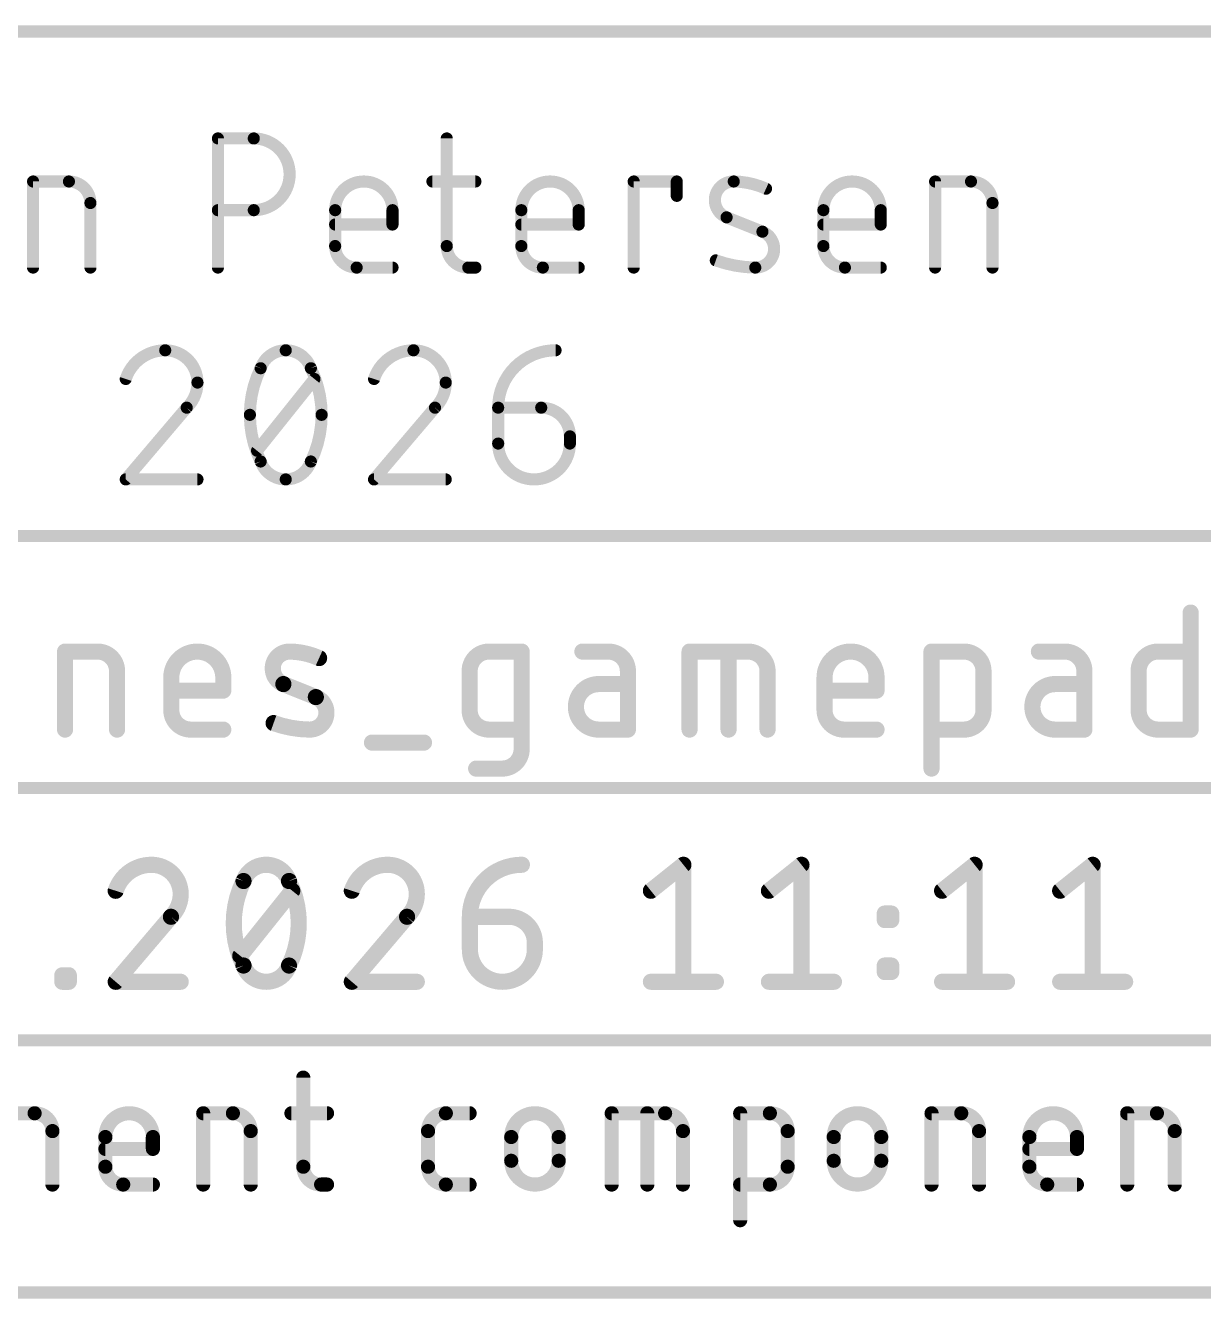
# Model space of a CAD drawing. Extents: x -12 to 55, y -5 to 108.
# Drawn here: x 7.29 to 22.13, y 92.36 to 108.39 of the extents above; entities that cross this region are included whole.
import ezdxf

# ---------------------------------------------------------------- set-up
doc = ezdxf.new("R2010")
doc.units = 0
doc.layers.add('21', color=253, linetype='CONTINUOUS')
doc.layers.add('48', color=213, linetype='CONTINUOUS')

msp = doc.modelspace()

# ---------------------------------------------------------------- linework, layer by layer
at = {"layer": '21', "const_width": 0.1778}
for points in [[(10.79, 95.1445), (10.79, 94.0226)], [(6.7336, 94.6957), (7.4067, 94.6957)], [(9.5297, 93.7983), (9.5297, 94.6957)], [(9.5297, 94.6957), (9.9036, 94.6957)], [(10.6404, 94.6957), (11.0891, 94.6957)], [(12.5849, 94.6957), (12.8841, 94.6957)], [(14.673, 93.7983), (14.673, 94.6957)], [(14.673, 94.6957), (15.3461, 94.6957)], [(15.1217, 93.7983), (15.1217, 94.6957)], [(16.2913, 93.3495), (16.2913, 94.6957)], [(16.2913, 94.6957), (16.6652, 94.6957)], [(18.701, 93.7983), (18.701, 94.6957)], [(18.701, 94.6957), (19.0749, 94.6957)], [(21.1649, 93.7983), (21.1649, 94.6957)], [(21.1649, 94.6957), (21.5389, 94.6957)], [(7.6311, 94.4714), (7.6311, 93.7983)], [(8.2977, 94.0226), (8.2977, 94.3966)], [(8.896, 94.3966), (8.896, 94.247)], [(10.128, 94.4714), (10.128, 93.7983)], [(12.3606, 94.0226), (12.3606, 94.4714)], [(13.4081, 94.0974), (13.4081, 94.3966)], [(14.0064, 94.3966), (14.0064, 94.0974)], [(15.5704, 94.4714), (15.5704, 93.7983)], [(16.8896, 94.4714), (16.8896, 94.0226)], [(17.469, 94.0974), (17.469, 94.3966)], [(18.0673, 94.3966), (18.0673, 94.0974)], [(19.2993, 94.4714), (19.2993, 93.7983)], [(19.9329, 94.0226), (19.9329, 94.3966)], [(20.5313, 94.3966), (20.5313, 94.247)], [(21.7632, 94.4714), (21.7632, 93.7983)], [(8.896, 94.247), (8.2977, 94.247)], [(20.5313, 94.247), (19.9329, 94.247)], [(8.896, 93.7983), (8.5221, 93.7983)], [(11.0144, 93.7983), (11.0891, 93.7983)], [(12.8841, 93.7983), (12.5849, 93.7983)], [(16.6652, 93.7983), (16.2913, 93.7983)], [(20.5313, 93.7983), (20.1573, 93.7983)]]:
    msp.add_lwpolyline(points, dxfattribs=at)
at = {"layer": '21'}
for points, const_width in [([(10.8344, 95.1445, 1), (10.7455, 95.1445)], 0.0889), ([(7.6311, 94.4714, 0.4142), (7.4067, 94.6957)], 0.1778), ([(7.4067, 94.7402, 1), (7.4067, 94.6513)], 0.0889), ([(7.4067, 94.6513, 1), (7.4067, 94.7402)], 0.0889), ([(8.896, 94.3966, 1), (8.2977, 94.3966)], 0.1778), ([(9.5741, 94.6957, 1), (9.4852, 94.6957)], 0.0889), ([(9.5297, 94.7402, 1), (9.5297, 94.6513)], 0.0889), ([(10.128, 94.4714, 0.4142), (9.9036, 94.6957)], 0.1778), ([(9.9036, 94.7402, 1), (9.9036, 94.6513)], 0.0889), ([(9.9036, 94.6513, 1), (9.9036, 94.7402)], 0.0889), ([(10.6404, 94.7402, 1), (10.6404, 94.6513)], 0.0889), ([(11.0891, 94.6513, 1), (11.0891, 94.7402)], 0.0889), ([(12.5849, 94.6957, 0.4142), (12.3606, 94.4714)], 0.1778), ([(12.5849, 94.7402, 1), (12.5849, 94.6513)], 0.0889), ([(12.5849, 94.6513, 1), (12.5849, 94.7402)], 0.0889), ([(12.8841, 94.6513, 1), (12.8841, 94.7402)], 0.0889), ([(14.0064, 94.3966, 1), (13.4081, 94.3966)], 0.1778), ([(14.7174, 94.6957, 1), (14.6285, 94.6957)], 0.0889), ([(14.673, 94.7402, 1), (14.673, 94.6513)], 0.0889), ([(15.1662, 94.6957, 1), (15.0773, 94.6957)], 0.0889), ([(15.5704, 94.4714, 0.4142), (15.3461, 94.6957)], 0.1778), ([(15.3461, 94.7402, 1), (15.3461, 94.6513)], 0.0889), ([(15.3461, 94.6513, 1), (15.3461, 94.7402)], 0.0889), ([(16.3357, 94.6957, 1), (16.2468, 94.6957)], 0.0889), ([(16.2913, 94.7402, 1), (16.2913, 94.6513)], 0.0889), ([(16.8896, 94.4714, 0.4142), (16.6652, 94.6957)], 0.1778), ([(16.6652, 94.7402, 1), (16.6652, 94.6513)], 0.0889), ([(16.6652, 94.6513, 1), (16.6652, 94.7402)], 0.0889), ([(18.0673, 94.3966, 1), (17.469, 94.3966)], 0.1778), ([(18.7454, 94.6957, 1), (18.6565, 94.6957)], 0.0889), ([(18.701, 94.7402, 1), (18.701, 94.6513)], 0.0889), ([(19.2993, 94.4714, 0.4142), (19.0749, 94.6957)], 0.1778), ([(19.0749, 94.7402, 1), (19.0749, 94.6513)], 0.0889), ([(19.0749, 94.6513, 1), (19.0749, 94.7402)], 0.0889), ([(20.5313, 94.3966, 1), (19.9329, 94.3966)], 0.1778), ([(21.2094, 94.6957, 1), (21.1205, 94.6957)], 0.0889), ([(21.1649, 94.7402, 1), (21.1649, 94.6513)], 0.0889), ([(21.7632, 94.4714, 0.4142), (21.5389, 94.6957)], 0.1778), ([(21.5389, 94.7402, 1), (21.5389, 94.6513)], 0.0889), ([(21.5389, 94.6513, 1), (21.5389, 94.7402)], 0.0889), ([(7.6756, 94.4714, 1), (7.5867, 94.4714)], 0.0889), ([(7.5867, 94.4714, 1), (7.6756, 94.4714)], 0.0889), ([(8.3422, 94.3966, 1), (8.2533, 94.3966)], 0.0889), ([(8.2533, 94.3966, 1), (8.3422, 94.3966)], 0.0889), ([(8.9405, 94.3966, 1), (8.8516, 94.3966)], 0.0889), ([(8.8516, 94.3966, 1), (8.9405, 94.3966)], 0.0889), ([(10.1724, 94.4714, 1), (10.0835, 94.4714)], 0.0889), ([(10.0835, 94.4714, 1), (10.1724, 94.4714)], 0.0889), ([(12.405, 94.4714, 1), (12.3161, 94.4714)], 0.0889), ([(12.3161, 94.4714, 1), (12.405, 94.4714)], 0.0889), ([(13.4525, 94.3966, 1), (13.3636, 94.3966)], 0.0889), ([(13.3636, 94.3966, 1), (13.4525, 94.3966)], 0.0889), ([(14.0508, 94.3966, 1), (13.9619, 94.3966)], 0.0889), ([(13.9619, 94.3966, 1), (14.0508, 94.3966)], 0.0889), ([(15.6149, 94.4714, 1), (15.526, 94.4714)], 0.0889), ([(15.526, 94.4714, 1), (15.6149, 94.4714)], 0.0889), ([(16.934, 94.4714, 1), (16.8451, 94.4714)], 0.0889), ([(16.8451, 94.4714, 1), (16.934, 94.4714)], 0.0889), ([(17.5135, 94.3966, 1), (17.4246, 94.3966)], 0.0889), ([(17.4246, 94.3966, 1), (17.5135, 94.3966)], 0.0889), ([(18.1118, 94.3966, 1), (18.0229, 94.3966)], 0.0889), ([(18.0229, 94.3966, 1), (18.1118, 94.3966)], 0.0889), ([(19.3437, 94.4714, 1), (19.2548, 94.4714)], 0.0889), ([(19.2548, 94.4714, 1), (19.3437, 94.4714)], 0.0889), ([(19.9774, 94.3966, 1), (19.8885, 94.3966)], 0.0889), ([(19.8885, 94.3966, 1), (19.9774, 94.3966)], 0.0889), ([(20.5757, 94.3966, 1), (20.4868, 94.3966)], 0.0889), ([(20.4868, 94.3966, 1), (20.5757, 94.3966)], 0.0889), ([(21.8077, 94.4714, 1), (21.7188, 94.4714)], 0.0889), ([(21.7188, 94.4714, 1), (21.8077, 94.4714)], 0.0889), ([(8.2977, 94.2915, 1), (8.2977, 94.2026)], 0.0889), ([(8.8516, 94.247, 1), (8.9405, 94.247)], 0.0889), ([(8.896, 94.2026, 1), (8.896, 94.2915)], 0.0889), ([(19.9329, 94.2915, 1), (19.9329, 94.2026)], 0.0889), ([(20.4868, 94.247, 1), (20.5757, 94.247)], 0.0889), ([(20.5313, 94.2026, 1), (20.5313, 94.2915)], 0.0889), ([(8.2977, 94.0226, 0.4142), (8.5221, 93.7983)], 0.1778), ([(8.3422, 94.0226, 1), (8.2533, 94.0226)], 0.0889), ([(10.79, 94.0226, 0.4142), (11.0144, 93.7983)], 0.1778), ([(10.8344, 94.0226, 1), (10.7455, 94.0226)], 0.0889), ([(12.3606, 94.0226, 0.4142), (12.5849, 93.7983)], 0.1778), ([(12.405, 94.0226, 1), (12.3161, 94.0226)], 0.0889), ([(13.4525, 94.0974, 1), (13.3636, 94.0974)], 0.0889), ([(13.3636, 94.0974, 1), (13.4525, 94.0974)], 0.0889), ([(13.4081, 94.0974, 1), (14.0064, 94.0974)], 0.1778), ([(14.0508, 94.0974, 1), (13.9619, 94.0974)], 0.0889), ([(13.9619, 94.0974, 1), (14.0508, 94.0974)], 0.0889), ([(16.6652, 93.7983, 0.4142), (16.8896, 94.0226)], 0.1778), ([(16.934, 94.0226, 1), (16.8451, 94.0226)], 0.0889), ([(17.469, 94.0974, 1), (18.0673, 94.0974)], 0.1778), ([(17.5135, 94.0974, 1), (17.4246, 94.0974)], 0.0889), ([(17.4246, 94.0974, 1), (17.5135, 94.0974)], 0.0889), ([(18.1118, 94.0974, 1), (18.0229, 94.0974)], 0.0889), ([(18.0229, 94.0974, 1), (18.1118, 94.0974)], 0.0889), ([(19.9329, 94.0226, 0.4142), (20.1573, 93.7983)], 0.1778), ([(19.9774, 94.0226, 1), (19.8885, 94.0226)], 0.0889), ([(8.2533, 94.0226, 1), (8.3422, 94.0226)], 0.0889), ([(10.7455, 94.0226, 1), (10.8344, 94.0226)], 0.0889), ([(12.3161, 94.0226, 1), (12.405, 94.0226)], 0.0889), ([(16.8451, 94.0226, 1), (16.934, 94.0226)], 0.0889), ([(19.8885, 94.0226, 1), (19.9774, 94.0226)], 0.0889), ([(7.5867, 93.7983, 1), (7.6756, 93.7983)], 0.0889), ([(8.5221, 93.8427, 1), (8.5221, 93.7538)], 0.0889), ([(8.5221, 93.7538, 1), (8.5221, 93.8427)], 0.0889), ([(8.896, 93.7538, 1), (8.896, 93.8427)], 0.0889), ([(9.4852, 93.7983, 1), (9.5741, 93.7983)], 0.0889), ([(10.0835, 93.7983, 1), (10.1724, 93.7983)], 0.0889), ([(11.0144, 93.8427, 1), (11.0144, 93.7538)], 0.0889), ([(11.0144, 93.7538, 1), (11.0144, 93.8427)], 0.0889), ([(11.0891, 93.7538, 1), (11.0891, 93.8427)], 0.0889), ([(12.5849, 93.8427, 1), (12.5849, 93.7538)], 0.0889), ([(12.5849, 93.7538, 1), (12.5849, 93.8427)], 0.0889), ([(12.8841, 93.7538, 1), (12.8841, 93.8427)], 0.0889), ([(14.6285, 93.7983, 1), (14.7174, 93.7983)], 0.0889), ([(15.0773, 93.7983, 1), (15.1662, 93.7983)], 0.0889), ([(15.526, 93.7983, 1), (15.6149, 93.7983)], 0.0889), ([(16.2913, 93.8427, 1), (16.2913, 93.7538)], 0.0889), ([(16.6652, 93.8427, 1), (16.6652, 93.7538)], 0.0889), ([(16.6652, 93.7538, 1), (16.6652, 93.8427)], 0.0889), ([(18.6565, 93.7983, 1), (18.7454, 93.7983)], 0.0889), ([(19.2548, 93.7983, 1), (19.3437, 93.7983)], 0.0889), ([(20.1573, 93.8427, 1), (20.1573, 93.7538)], 0.0889), ([(20.1573, 93.7538, 1), (20.1573, 93.8427)], 0.0889), ([(20.5313, 93.7538, 1), (20.5313, 93.8427)], 0.0889), ([(21.1205, 93.7983, 1), (21.2094, 93.7983)], 0.0889), ([(21.7188, 93.7983, 1), (21.8077, 93.7983)], 0.0889), ([(16.2468, 93.3495, 1), (16.3357, 93.3495)], 0.0889)]:
    msp.add_lwpolyline(points, format="xyb", dxfattribs=dict(at, const_width=const_width))
at = {"layer": '48'}
for points, const_width in [([(22.7806, 108.3144), (-0.0794, 108.3144)], 0.1524), ([(9.7148, 105.3426), (9.7148, 106.9682)], 0.1524), ([(9.7148, 106.9682), (10.1664, 106.9682)], 0.1524), ([(12.5965, 106.9682), (12.5965, 105.6135)], 0.1524), ([(7.3873, 105.3426), (7.3873, 106.4263)], 0.1524), ([(7.3873, 106.4263), (7.8388, 106.4263)], 0.1524), ([(12.4158, 106.4263), (12.9577, 106.4263)], 0.1524), ([(14.9508, 105.3426), (14.9508, 106.4263)], 0.1524), ([(14.9508, 106.4263), (15.4927, 106.4263)], 0.1524), ([(15.4927, 106.4263), (15.4927, 106.2457)], 0.1524), ([(18.7459, 105.3426), (18.7459, 106.4263)], 0.1524), ([(18.7459, 106.4263), (19.1975, 106.4263)], 0.1524), ([(8.1097, 106.1554), (8.1097, 105.3426)], 0.1524), ([(10.1664, 106.0651), (9.7148, 106.0651)], 0.1524), ([(11.1909, 105.6135), (11.1909, 106.0651)], 0.1524), ([(11.9133, 106.0651), (11.9133, 105.8844)], 0.1524), ([(13.5355, 105.6135), (13.5355, 106.0651)], 0.1524), ([(14.258, 106.0651), (14.258, 105.8844)], 0.1524), ([(17.3391, 105.6135), (17.3391, 106.0651)], 0.1524), ([(18.0616, 106.0651), (18.0616, 105.8844)], 0.1524), ([(19.4684, 106.1554), (19.4684, 105.3426)], 0.1524), ([(11.9133, 105.8844), (11.1909, 105.8844)], 0.1524), ([(14.258, 105.8844), (13.5355, 105.8844)], 0.1524), ([(16.5714, 105.7941), (16.1199, 105.9748)], 0.1524), ([(18.0616, 105.8844), (17.3391, 105.8844)], 0.1524), ([(11.9133, 105.3426), (11.4618, 105.3426)], 0.1524), ([(12.8674, 105.3426), (12.9577, 105.3426)], 0.1524), ([(14.258, 105.3426), (13.8065, 105.3426)], 0.1524), ([(18.0616, 105.3426), (17.6101, 105.3426)], 0.1524), ([(10.2078, 103.0368), (10.9303, 103.9399)], 0.1524), ([(9.322, 103.5787), (8.5544, 102.6756)], 0.1524), ([(12.4483, 103.5787), (11.6806, 102.6756)], 0.1524), ([(13.2438, 103.5787), (13.7856, 103.5787)], 0.1524), ([(13.2438, 103.1271), (13.2438, 103.5787)], 0.1524), ([(14.1469, 103.2174), (14.1469, 103.1271)], 0.1524), ([(8.5544, 102.6756), (9.4575, 102.6756)], 0.1524), ([(11.6806, 102.6756), (12.5837, 102.6756)], 0.1524), ([(-0.0794, 101.9644), (22.7806, 101.9644)], 0.1524), ([(21.9634, 100.9992), (21.9634, 99.526)], 0.2032), ([(7.7898, 99.526), (7.7898, 100.5081)], 0.2032), ([(7.7898, 100.5081), (8.199, 100.5081)], 0.2032), ([(13.1302, 100.5081), (13.5394, 100.5081)], 0.2032), ([(13.5394, 100.5081), (13.5394, 99.2804)], 0.2032), ([(14.6318, 100.5081), (14.3045, 100.5081)], 0.2032), ([(15.6537, 99.526), (15.6537, 100.5081)], 0.2032), ([(15.6537, 100.5081), (16.3903, 100.5081)], 0.2032), ([(16.1447, 99.526), (16.1447, 100.5081)], 0.2032), ([(18.7005, 99.0349), (18.7005, 100.5081)], 0.2032), ([(18.7005, 100.5081), (19.1097, 100.5081)], 0.2032), ([(20.3799, 100.5081), (20.0526, 100.5081)], 0.2032), ([(21.5542, 100.5081), (21.9634, 100.5081)], 0.2032), ([(8.4446, 100.2626), (8.4446, 99.526)], 0.2032), ([(12.8847, 99.7715), (12.8847, 100.2626)], 0.2032), ([(14.8774, 99.526), (14.8774, 100.2626)], 0.2032), ([(16.6358, 100.2626), (16.6358, 99.526)], 0.2032), ([(19.3552, 100.2626), (19.3552, 99.7715)], 0.2032), ([(20.6255, 99.526), (20.6255, 100.2626)], 0.2032), ([(21.3086, 99.7715), (21.3086, 100.2626)], 0.2032), ([(9.1277, 99.7715), (9.1277, 100.1807)], 0.2032), ([(9.7825, 100.1807), (9.7825, 100.017)], 0.2032), ([(10.9481, 99.9352), (10.5389, 100.0989)], 0.2032), ([(14.8774, 100.0989), (14.5091, 100.0989)], 0.2032), ([(17.3535, 99.7715), (17.3535, 100.1807)], 0.2032), ([(18.0082, 100.1807), (18.0082, 100.017)], 0.2032), ([(20.6255, 100.0989), (20.2572, 100.0989)], 0.2032), ([(9.7825, 100.017), (9.1277, 100.017)], 0.2032), ([(18.0082, 100.017), (17.3535, 100.017)], 0.2032), ([(9.7825, 99.526), (9.3733, 99.526)], 0.2032), ([(13.5394, 99.526), (13.1302, 99.526)], 0.2032), ([(14.5091, 99.526), (14.8774, 99.526)], 0.2032), ([(18.0082, 99.526), (17.599, 99.526)], 0.2032), ([(19.1097, 99.526), (18.7005, 99.526)], 0.2032), ([(20.2572, 99.526), (20.6255, 99.526)], 0.2032), ([(21.9634, 99.526), (21.5542, 99.526)], 0.2032), ([(11.6549, 99.3623), (12.3097, 99.3623)], 0.2032), ([(13.2939, 99.0349), (12.9665, 99.0349)], 0.2032), ([(-0.0794, 98.7894), (36.7506, 98.7894)], 0.1524), ([(15.1669, 97.4968), (15.5761, 97.8242)], 0.2032), ([(15.5761, 97.8242), (15.5761, 96.351)], 0.2032), ([(16.6535, 97.4968), (17.0627, 97.8242)], 0.2032), ([(17.0627, 97.8242), (17.0627, 96.351)], 0.2032), ([(18.8338, 97.4968), (19.243, 97.8242)], 0.2032), ([(19.243, 97.8242), (19.243, 96.351)], 0.2032), ([(20.3204, 97.4968), (20.7296, 97.8242)], 0.2032), ([(20.7296, 97.8242), (20.7296, 96.351)], 0.2032), ([(9.9962, 96.6784), (10.6509, 97.4968)], 0.2032), ([(18.1119, 97.1285), (18.1119, 97.2103)], 0.2032), ([(18.1119, 97.2103), (18.1938, 97.2103)], 0.2032), ([(18.1938, 97.2103), (18.1938, 97.1285)], 0.2032), ([(9.1235, 97.1694), (8.4278, 96.351)], 0.2032), ([(12.0966, 97.1694), (11.4009, 96.351)], 0.2032), ([(12.8875, 97.1694), (13.3786, 97.1694)], 0.2032), ([(12.8875, 96.7602), (12.8875, 97.1694)], 0.2032), ([(18.1938, 97.1285), (18.1119, 97.1285)], 0.2032), ([(13.7059, 96.842), (13.7059, 96.7602)], 0.2032), ([(18.1119, 96.4737), (18.1119, 96.5556)], 0.2032), ([(18.1119, 96.5556), (18.1938, 96.5556)], 0.2032), ([(18.1938, 96.5556), (18.1938, 96.4737)], 0.2032), ([(7.7555, 96.351), (7.7555, 96.4328)], 0.2032), ([(7.7555, 96.4328), (7.8373, 96.4328)], 0.2032), ([(7.8373, 96.4328), (7.8373, 96.351)], 0.2032), ([(18.1938, 96.4737), (18.1119, 96.4737)], 0.2032), ([(7.8373, 96.351), (7.7555, 96.351)], 0.2032), ([(8.4278, 96.351), (9.2462, 96.351)], 0.2032), ([(11.4009, 96.351), (12.2194, 96.351)], 0.2032), ([(15.1669, 96.351), (15.9854, 96.351)], 0.2032), ([(16.6535, 96.351), (17.4719, 96.351)], 0.2032), ([(18.8338, 96.351), (19.6522, 96.351)], 0.2032), ([(20.3204, 96.351), (21.1388, 96.351)], 0.2032), ([(-0.0794, 95.6144), (36.7506, 95.6144)], 0.1524), ([(-0.0794, 92.4394), (54.5306, 92.4394)], 0.1524)]:
    msp.add_lwpolyline(points, dxfattribs=dict(at, const_width=const_width))
for points, const_width in [([(9.7529, 106.9682, 1), (9.6767, 106.9682)], 0.0762), ([(9.7148, 107.0063, 1), (9.7148, 106.9301)], 0.0762), ([(10.1664, 106.0651, 1), (10.1664, 106.9682)], 0.1524), ([(10.1664, 107.0063, 1), (10.1664, 106.9301)], 0.0762), ([(10.1664, 106.9301, 1), (10.1664, 107.0063)], 0.0762), ([(12.6346, 106.9682, 1), (12.5584, 106.9682)], 0.0762), ([(7.4254, 106.4263, 1), (7.3492, 106.4263)], 0.0762), ([(7.3873, 106.4644, 1), (7.3873, 106.3882)], 0.0762), ([(8.1097, 106.1554, 0.4142), (7.8388, 106.4263)], 0.1524), ([(7.8388, 106.4644, 1), (7.8388, 106.3882)], 0.0762), ([(7.8388, 106.3882, 1), (7.8388, 106.4644)], 0.0762), ([(11.9133, 106.0651, 1), (11.1909, 106.0651)], 0.1524), ([(12.4158, 106.4644, 1), (12.4158, 106.3882)], 0.0762), ([(12.9577, 106.3882, 1), (12.9577, 106.4644)], 0.0762), ([(14.258, 106.0651, 1), (13.5355, 106.0651)], 0.1524), ([(14.9889, 106.4263, 1), (14.9127, 106.4263)], 0.0762), ([(14.9508, 106.4644, 1), (14.9508, 106.3882)], 0.0762), ([(15.5308, 106.4263, 1), (15.4546, 106.4263)], 0.0762), ([(15.4927, 106.3882, 1), (15.4927, 106.4644)], 0.0762), ([(16.2102, 106.4263, 0.8318), (16.1199, 105.9748)], 0.1524), ([(16.6166, 106.336, 0.1025), (16.2102, 106.4263)], 0.1524), ([(16.2107, 106.4644, 1), (16.2097, 106.3882)], 0.0762), ([(16.2097, 106.3882, 1), (16.2107, 106.4644)], 0.0762), ([(18.0616, 106.0651, 1), (17.3391, 106.0651)], 0.1524), ([(18.784, 106.4263, 1), (18.7078, 106.4263)], 0.0762), ([(18.7459, 106.4644, 1), (18.7459, 106.3882)], 0.0762), ([(19.4684, 106.1554, 0.4142), (19.1975, 106.4263)], 0.1524), ([(19.1975, 106.4644, 1), (19.1975, 106.3882)], 0.0762), ([(19.1975, 106.3882, 1), (19.1975, 106.4644)], 0.0762), ([(15.4546, 106.2457, 1), (15.5308, 106.2457)], 0.0762), ([(16.601, 106.3013, 1), (16.6322, 106.3707)], 0.0762), ([(8.1478, 106.1554, 1), (8.0716, 106.1554)], 0.0762), ([(8.0716, 106.1554, 1), (8.1478, 106.1554)], 0.0762), ([(9.7148, 106.1032, 1), (9.7148, 106.027)], 0.0762), ([(10.1664, 106.1032, 1), (10.1664, 106.027)], 0.0762), ([(10.1664, 106.027, 1), (10.1664, 106.1032)], 0.0762), ([(11.229, 106.0651, 1), (11.1528, 106.0651)], 0.0762), ([(11.1528, 106.0651, 1), (11.229, 106.0651)], 0.0762), ([(11.9514, 106.0651, 1), (11.8752, 106.0651)], 0.0762), ([(11.8752, 106.0651, 1), (11.9514, 106.0651)], 0.0762), ([(13.5736, 106.0651, 1), (13.4974, 106.0651)], 0.0762), ([(13.4974, 106.0651, 1), (13.5736, 106.0651)], 0.0762), ([(14.2961, 106.0651, 1), (14.2199, 106.0651)], 0.0762), ([(14.2199, 106.0651, 1), (14.2961, 106.0651)], 0.0762), ([(17.3772, 106.0651, 1), (17.301, 106.0651)], 0.0762), ([(17.301, 106.0651, 1), (17.3772, 106.0651)], 0.0762), ([(18.0997, 106.0651, 1), (18.0235, 106.0651)], 0.0762), ([(18.0235, 106.0651, 1), (18.0997, 106.0651)], 0.0762), ([(19.5065, 106.1554, 1), (19.4303, 106.1554)], 0.0762), ([(19.4303, 106.1554, 1), (19.5065, 106.1554)], 0.0762), ([(11.1909, 105.9225, 1), (11.1909, 105.8463)], 0.0762), ([(11.9133, 105.8463, 1), (11.9133, 105.9225)], 0.0762), ([(13.5355, 105.9225, 1), (13.5355, 105.8463)], 0.0762), ([(14.258, 105.8463, 1), (14.258, 105.9225)], 0.0762), ([(16.134, 106.0101, 1), (16.1057, 105.9394)], 0.0762), ([(16.1057, 105.9394, 1), (16.134, 106.0101)], 0.0762), ([(17.3391, 105.9225, 1), (17.3391, 105.8463)], 0.0762), ([(18.0616, 105.8463, 1), (18.0616, 105.9225)], 0.0762), ([(11.8752, 105.8844, 1), (11.9514, 105.8844)], 0.0762), ([(14.2199, 105.8844, 1), (14.2961, 105.8844)], 0.0762), ([(16.4811, 105.3426, 0.8318), (16.5714, 105.7941)], 0.1524), ([(16.5856, 105.8295, 1), (16.5573, 105.7588)], 0.0762), ([(16.5573, 105.7588, 1), (16.5856, 105.8295)], 0.0762), ([(18.0235, 105.8844, 1), (18.0997, 105.8844)], 0.0762), ([(11.1909, 105.6135, 0.4142), (11.4618, 105.3426)], 0.1524), ([(11.229, 105.6135, 1), (11.1528, 105.6135)], 0.0762), ([(11.1528, 105.6135, 1), (11.229, 105.6135)], 0.0762), ([(12.5965, 105.6135, 0.4142), (12.8674, 105.3426)], 0.1524), ([(12.6346, 105.6135, 1), (12.5584, 105.6135)], 0.0762), ([(12.5584, 105.6135, 1), (12.6346, 105.6135)], 0.0762), ([(13.5355, 105.6135, 0.4142), (13.8065, 105.3426)], 0.1524), ([(13.5736, 105.6135, 1), (13.4974, 105.6135)], 0.0762), ([(13.4974, 105.6135, 1), (13.5736, 105.6135)], 0.0762), ([(17.3391, 105.6135, 0.4142), (17.6101, 105.3426)], 0.1524), ([(17.3772, 105.6135, 1), (17.301, 105.6135)], 0.0762), ([(17.301, 105.6135, 1), (17.3772, 105.6135)], 0.0762), ([(15.9844, 105.4329, 0.083), (16.4811, 105.3426)], 0.1524), ([(15.9973, 105.4687, 1), (15.9715, 105.397)], 0.0762), ([(7.3492, 105.3426, 1), (7.4254, 105.3426)], 0.0762), ([(8.0716, 105.3426, 1), (8.1478, 105.3426)], 0.0762), ([(9.6767, 105.3426, 1), (9.7529, 105.3426)], 0.0762), ([(11.4618, 105.3807, 1), (11.4618, 105.3045)], 0.0762), ([(11.4618, 105.3045, 1), (11.4618, 105.3807)], 0.0762), ([(11.9133, 105.3045, 1), (11.9133, 105.3807)], 0.0762), ([(12.8674, 105.3807, 1), (12.8674, 105.3045)], 0.0762), ([(12.8674, 105.3045, 1), (12.8674, 105.3807)], 0.0762), ([(12.9577, 105.3045, 1), (12.9577, 105.3807)], 0.0762), ([(13.8065, 105.3807, 1), (13.8065, 105.3045)], 0.0762), ([(13.8065, 105.3045, 1), (13.8065, 105.3807)], 0.0762), ([(14.258, 105.3045, 1), (14.258, 105.3807)], 0.0762), ([(14.9127, 105.3426, 1), (14.9889, 105.3426)], 0.0762), ([(16.4817, 105.3807, 1), (16.4806, 105.3045)], 0.0762), ([(16.4806, 105.3045, 1), (16.4817, 105.3807)], 0.0762), ([(17.6101, 105.3807, 1), (17.6101, 105.3045)], 0.0762), ([(17.6101, 105.3045, 1), (17.6101, 105.3807)], 0.0762), ([(18.0616, 105.3045, 1), (18.0616, 105.3807)], 0.0762), ([(18.7078, 105.3426, 1), (18.784, 105.3426)], 0.0762), ([(19.4303, 105.3426, 1), (19.5065, 105.3426)], 0.0762), ([(9.0511, 104.3012, 0.3252), (8.5544, 103.9399)], 0.1524), ([(9.4575, 103.8948, 0.4142), (9.0511, 104.3012)], 0.1524), ([(9.0511, 104.3393, 1), (9.0511, 104.2631)], 0.0762), ([(9.0511, 104.2631, 1), (9.0511, 104.3393)], 0.0762), ([(10.5691, 104.3012, 0.3205), (10.253, 104.0754)], 0.1524), ([(10.8852, 104.0754, 0.3205), (10.5691, 104.3012)], 0.1524), ([(10.5691, 104.3393, 1), (10.5691, 104.2631)], 0.0762), ([(10.5691, 104.2631, 1), (10.5691, 104.3393)], 0.0762), ([(12.1773, 104.3012, 0.3252), (11.6806, 103.9399)], 0.1524), ([(12.5837, 103.8948, 0.4142), (12.1773, 104.3012)], 0.1524), ([(12.1773, 104.3393, 1), (12.1773, 104.2631)], 0.0762), ([(12.1773, 104.2631, 1), (12.1773, 104.3393)], 0.0762), ([(13.9662, 104.3012, 0.4142), (13.2438, 103.5787)], 0.1524), ([(13.9662, 104.2631, 1), (13.9662, 104.3393)], 0.0762), ([(10.253, 104.0754, 0.1139), (10.1175, 103.4884)], 0.1524), ([(10.2169, 104.0878, 1), (10.289, 104.063)], 0.0762), ([(10.2872, 104.0587, 1), (10.2187, 104.0921)], 0.0762), ([(10.9194, 104.0921, 1), (10.8509, 104.0587)], 0.0762), ([(11.0206, 103.4884, 0.1139), (10.8852, 104.0754)], 0.1524), ([(10.8491, 104.063, 1), (10.9212, 104.0878)], 0.0762), ([(8.5181, 103.9517, 1), (8.5906, 103.9282)], 0.0762), ([(9.322, 103.5787, 0.2053), (9.4575, 103.8948)], 0.1524), ([(9.4956, 103.8948, 1), (9.4194, 103.8948)], 0.0762), ([(9.4194, 103.8948, 1), (9.4956, 103.8948)], 0.0762), ([(10.9601, 103.9161, 1), (10.9006, 103.9637)], 0.0762), ([(11.6444, 103.9517, 1), (11.7169, 103.9282)], 0.0762), ([(12.4483, 103.5787, 0.2053), (12.5837, 103.8948)], 0.1524), ([(12.6218, 103.8948, 1), (12.5456, 103.8948)], 0.0762), ([(12.5456, 103.8948, 1), (12.6218, 103.8948)], 0.0762), ([(9.2958, 103.6063, 1), (9.3483, 103.5511)], 0.0762), ([(9.3511, 103.554, 1), (9.293, 103.6034)], 0.0762), ([(10.1175, 103.4884, 0.1139), (10.253, 102.9014)], 0.1524), ([(10.1556, 103.4884, 1), (10.0794, 103.4884)], 0.0762), ([(10.8852, 102.9014, 0.1139), (11.0206, 103.4884)], 0.1524), ([(11.0587, 103.4884, 1), (10.9825, 103.4884)], 0.0762), ([(12.422, 103.6063, 1), (12.4746, 103.5511)], 0.0762), ([(12.4773, 103.554, 1), (12.4192, 103.6034)], 0.0762), ([(13.2438, 103.6168, 1), (13.2438, 103.5406)], 0.0762), ([(13.2819, 103.5787, 1), (13.2057, 103.5787)], 0.0762), ([(13.2057, 103.5787, 1), (13.2819, 103.5787)], 0.0762), ([(14.1469, 103.2174, 0.4142), (13.7856, 103.5787)], 0.1524), ([(13.7856, 103.6168, 1), (13.7856, 103.5406)], 0.0762), ([(13.7856, 103.5406, 1), (13.7856, 103.6168)], 0.0762), ([(10.0794, 103.4884, 1), (10.1556, 103.4884)], 0.0762), ([(10.9825, 103.4884, 1), (11.0587, 103.4884)], 0.0762), ([(14.185, 103.2174, 1), (14.1088, 103.2174)], 0.0762), ([(14.1088, 103.2174, 1), (14.185, 103.2174)], 0.0762), ([(10.1781, 103.0606, 1), (10.2376, 103.013)], 0.0762), ([(13.2438, 103.1271, 1), (14.1469, 103.1271)], 0.1524), ([(13.2819, 103.1271, 1), (13.2057, 103.1271)], 0.0762), ([(13.2057, 103.1271, 1), (13.2819, 103.1271)], 0.0762), ([(14.185, 103.1271, 1), (14.1088, 103.1271)], 0.0762), ([(14.1088, 103.1271, 1), (14.185, 103.1271)], 0.0762), ([(10.289, 102.9137, 1), (10.2169, 102.889)], 0.0762), ([(10.253, 102.9014, 0.3205), (10.5691, 102.6756)], 0.1524), ([(10.2187, 102.8847, 1), (10.2872, 102.918)], 0.0762), ([(10.5691, 102.6756, 0.3205), (10.8852, 102.9014)], 0.1524), ([(10.8509, 102.918, 1), (10.9194, 102.8847)], 0.0762), ([(10.9212, 102.889, 1), (10.8491, 102.9137)], 0.0762), ([(8.5544, 102.7137, 1), (8.5544, 102.6375)], 0.0762), ([(8.5254, 102.7003, 1), (8.5834, 102.6509)], 0.0762), ([(9.4575, 102.6375, 1), (9.4575, 102.7137)], 0.0762), ([(10.5691, 102.7137, 1), (10.5691, 102.6375)], 0.0762), ([(10.5691, 102.6375, 1), (10.5691, 102.7137)], 0.0762), ([(11.6806, 102.7137, 1), (11.6806, 102.6375)], 0.0762), ([(11.6516, 102.7003, 1), (11.7097, 102.6509)], 0.0762), ([(12.5837, 102.6375, 1), (12.5837, 102.7137)], 0.0762), ([(22.0142, 100.9992, 1), (21.9126, 100.9992)], 0.1016), ([(7.8406, 100.5081, 1), (7.739, 100.5081)], 0.1016), ([(7.7898, 100.5589, 1), (7.7898, 100.4573)], 0.1016), ([(8.4446, 100.2626, 0.4142), (8.199, 100.5081)], 0.2032), ([(8.199, 100.5589, 1), (8.199, 100.4573)], 0.1016), ([(8.199, 100.4573, 1), (8.199, 100.5589)], 0.1016), ([(9.7825, 100.1807, 1), (9.1277, 100.1807)], 0.2032), ([(10.6207, 100.5081, 0.8318), (10.5389, 100.0989)], 0.2032), ([(10.989, 100.4263, 0.1025), (10.6207, 100.5081)], 0.2032), ([(10.6214, 100.5589, 1), (10.62, 100.4573)], 0.1016), ([(10.62, 100.4573, 1), (10.6214, 100.5589)], 0.1016), ([(10.9682, 100.3799, 1), (11.0099, 100.4726)], 0.1016), ([(13.1302, 100.5081, 0.4142), (12.8847, 100.2626)], 0.2032), ([(13.1302, 100.5589, 1), (13.1302, 100.4573)], 0.1016), ([(13.1302, 100.4573, 1), (13.1302, 100.5589)], 0.1016), ([(13.5902, 100.5081, 1), (13.4886, 100.5081)], 0.1016), ([(13.5394, 100.4573, 1), (13.5394, 100.5589)], 0.1016), ([(14.3045, 100.5589, 1), (14.3045, 100.4573)], 0.1016), ([(14.8774, 100.2626, 0.4142), (14.6318, 100.5081)], 0.2032), ([(14.6318, 100.5589, 1), (14.6318, 100.4573)], 0.1016), ([(14.6318, 100.4573, 1), (14.6318, 100.5589)], 0.1016), ([(15.7045, 100.5081, 1), (15.6029, 100.5081)], 0.1016), ([(15.6537, 100.5589, 1), (15.6537, 100.4573)], 0.1016), ([(16.1955, 100.5081, 1), (16.0939, 100.5081)], 0.1016), ([(16.6358, 100.2626, 0.4142), (16.3903, 100.5081)], 0.2032), ([(16.3903, 100.5589, 1), (16.3903, 100.4573)], 0.1016), ([(16.3903, 100.4573, 1), (16.3903, 100.5589)], 0.1016), ([(18.0082, 100.1807, 1), (17.3535, 100.1807)], 0.2032), ([(18.7513, 100.5081, 1), (18.6497, 100.5081)], 0.1016), ([(18.7005, 100.5589, 1), (18.7005, 100.4573)], 0.1016), ([(19.3552, 100.2626, 0.4142), (19.1097, 100.5081)], 0.2032), ([(19.1097, 100.5589, 1), (19.1097, 100.4573)], 0.1016), ([(19.1097, 100.4573, 1), (19.1097, 100.5589)], 0.1016), ([(20.0526, 100.5589, 1), (20.0526, 100.4573)], 0.1016), ([(20.6255, 100.2626, 0.4142), (20.3799, 100.5081)], 0.2032), ([(20.3799, 100.5589, 1), (20.3799, 100.4573)], 0.1016), ([(20.3799, 100.4573, 1), (20.3799, 100.5589)], 0.1016), ([(21.5542, 100.5081, 0.4142), (21.3086, 100.2626)], 0.2032), ([(21.5542, 100.5589, 1), (21.5542, 100.4573)], 0.1016), ([(21.5542, 100.4573, 1), (21.5542, 100.5589)], 0.1016), ([(21.9634, 100.4573, 1), (21.9634, 100.5589)], 0.1016), ([(8.4954, 100.2626, 1), (8.3938, 100.2626)], 0.1016), ([(12.9355, 100.2626, 1), (12.8339, 100.2626)], 0.1016), ([(14.9282, 100.2626, 1), (14.8266, 100.2626)], 0.1016), ([(16.6866, 100.2626, 1), (16.585, 100.2626)], 0.1016), ([(19.406, 100.2626, 1), (19.3044, 100.2626)], 0.1016), ([(20.6763, 100.2626, 1), (20.5747, 100.2626)], 0.1016), ([(21.3594, 100.2626, 1), (21.2578, 100.2626)], 0.1016), ([(8.3938, 100.2626, 1), (8.4954, 100.2626)], 0.1016), ([(9.1785, 100.1807, 1), (9.0769, 100.1807)], 0.1016), ([(9.0769, 100.1807, 1), (9.1785, 100.1807)], 0.1016), ([(9.8333, 100.1807, 1), (9.7317, 100.1807)], 0.1016), ([(9.7317, 100.1807, 1), (9.8333, 100.1807)], 0.1016), ([(10.5577, 100.1461, 1), (10.52, 100.0517)], 0.1016), ([(10.52, 100.0517, 1), (10.5577, 100.1461)], 0.1016), ([(12.8339, 100.2626, 1), (12.9355, 100.2626)], 0.1016), ([(14.5091, 100.0989, 1), (14.5091, 99.526)], 0.2032), ([(14.5091, 100.1497, 1), (14.5091, 100.0481)], 0.1016), ([(14.5091, 100.0481, 1), (14.5091, 100.1497)], 0.1016), ([(14.8266, 100.2626, 1), (14.9282, 100.2626)], 0.1016), ([(14.8774, 100.0481, 1), (14.8774, 100.1497)], 0.1016), ([(16.585, 100.2626, 1), (16.6866, 100.2626)], 0.1016), ([(17.4043, 100.1807, 1), (17.3027, 100.1807)], 0.1016), ([(17.3027, 100.1807, 1), (17.4043, 100.1807)], 0.1016), ([(18.059, 100.1807, 1), (17.9574, 100.1807)], 0.1016), ([(17.9574, 100.1807, 1), (18.059, 100.1807)], 0.1016), ([(19.3044, 100.2626, 1), (19.406, 100.2626)], 0.1016), ([(20.2572, 100.0989, 1), (20.2572, 99.526)], 0.2032), ([(20.2572, 100.1497, 1), (20.2572, 100.0481)], 0.1016), ([(20.2572, 100.0481, 1), (20.2572, 100.1497)], 0.1016), ([(20.5747, 100.2626, 1), (20.6763, 100.2626)], 0.1016), ([(20.6255, 100.0481, 1), (20.6255, 100.1497)], 0.1016), ([(21.2578, 100.2626, 1), (21.3594, 100.2626)], 0.1016), ([(9.1277, 100.0678, 1), (9.1277, 99.9662)], 0.1016), ([(9.7317, 100.017, 1), (9.8333, 100.017)], 0.1016), ([(9.7825, 99.9662, 1), (9.7825, 100.0678)], 0.1016), ([(10.8663, 99.526, 0.8318), (10.9481, 99.9352)], 0.2032), ([(10.967, 99.9824, 1), (10.9292, 99.888)], 0.1016), ([(10.9292, 99.888, 1), (10.967, 99.9824)], 0.1016), ([(17.3535, 100.0678, 1), (17.3535, 99.9662)], 0.1016), ([(17.9574, 100.017, 1), (18.059, 100.017)], 0.1016), ([(18.0082, 99.9662, 1), (18.0082, 100.0678)], 0.1016), ([(9.1277, 99.7715, 0.4142), (9.3733, 99.526)], 0.2032), ([(9.1785, 99.7715, 1), (9.0769, 99.7715)], 0.1016), ([(12.8847, 99.7715, 0.4142), (13.1302, 99.526)], 0.2032), ([(12.9355, 99.7715, 1), (12.8339, 99.7715)], 0.1016), ([(17.3535, 99.7715, 0.4142), (17.599, 99.526)], 0.2032), ([(17.4043, 99.7715, 1), (17.3027, 99.7715)], 0.1016), ([(19.1097, 99.526, 0.4142), (19.3552, 99.7715)], 0.2032), ([(19.406, 99.7715, 1), (19.3044, 99.7715)], 0.1016), ([(21.3086, 99.7715, 0.4142), (21.5542, 99.526)], 0.2032), ([(21.3594, 99.7715, 1), (21.2578, 99.7715)], 0.1016), ([(9.0769, 99.7715, 1), (9.1785, 99.7715)], 0.1016), ([(10.4161, 99.6078, 0.083), (10.8663, 99.526)], 0.2032), ([(10.4333, 99.6556, 1), (10.3989, 99.56)], 0.1016), ([(12.8339, 99.7715, 1), (12.9355, 99.7715)], 0.1016), ([(17.3027, 99.7715, 1), (17.4043, 99.7715)], 0.1016), ([(19.3044, 99.7715, 1), (19.406, 99.7715)], 0.1016), ([(21.2578, 99.7715, 1), (21.3594, 99.7715)], 0.1016), ([(7.739, 99.526, 1), (7.8406, 99.526)], 0.1016), ([(8.3938, 99.526, 1), (8.4954, 99.526)], 0.1016), ([(9.3733, 99.5768, 1), (9.3733, 99.4752)], 0.1016), ([(9.3733, 99.4752, 1), (9.3733, 99.5768)], 0.1016), ([(9.7825, 99.4752, 1), (9.7825, 99.5768)], 0.1016), ([(10.867, 99.5768, 1), (10.8655, 99.4752)], 0.1016), ([(10.8655, 99.4752, 1), (10.867, 99.5768)], 0.1016), ([(13.1302, 99.5768, 1), (13.1302, 99.4752)], 0.1016), ([(13.1302, 99.4752, 1), (13.1302, 99.5768)], 0.1016), ([(13.5394, 99.4752, 1), (13.5394, 99.5768)], 0.1016), ([(14.5091, 99.5768, 1), (14.5091, 99.4752)], 0.1016), ([(14.5091, 99.4752, 1), (14.5091, 99.5768)], 0.1016), ([(14.8266, 99.526, 1), (14.9282, 99.526)], 0.1016), ([(14.8774, 99.4752, 1), (14.8774, 99.5768)], 0.1016), ([(15.6029, 99.526, 1), (15.7045, 99.526)], 0.1016), ([(16.0939, 99.526, 1), (16.1955, 99.526)], 0.1016), ([(16.585, 99.526, 1), (16.6866, 99.526)], 0.1016), ([(17.599, 99.5768, 1), (17.599, 99.4752)], 0.1016), ([(17.599, 99.4752, 1), (17.599, 99.5768)], 0.1016), ([(18.0082, 99.4752, 1), (18.0082, 99.5768)], 0.1016), ([(18.7005, 99.5768, 1), (18.7005, 99.4752)], 0.1016), ([(19.1097, 99.5768, 1), (19.1097, 99.4752)], 0.1016), ([(19.1097, 99.4752, 1), (19.1097, 99.5768)], 0.1016), ([(20.2572, 99.5768, 1), (20.2572, 99.4752)], 0.1016), ([(20.2572, 99.4752, 1), (20.2572, 99.5768)], 0.1016), ([(20.5747, 99.526, 1), (20.6763, 99.526)], 0.1016), ([(20.6255, 99.4752, 1), (20.6255, 99.5768)], 0.1016), ([(21.5542, 99.5768, 1), (21.5542, 99.4752)], 0.1016), ([(21.5542, 99.4752, 1), (21.5542, 99.5768)], 0.1016), ([(21.9126, 99.526, 1), (22.0142, 99.526)], 0.1016), ([(21.9634, 99.4752, 1), (21.9634, 99.5768)], 0.1016), ([(11.6549, 99.4131, 1), (11.6549, 99.3115)], 0.1016), ([(12.3097, 99.3115, 1), (12.3097, 99.4131)], 0.1016), ([(13.2939, 99.0349, 0.4142), (13.5394, 99.2804)], 0.2032), ([(13.5902, 99.2804, 1), (13.4886, 99.2804)], 0.1016), ([(13.4886, 99.2804, 1), (13.5902, 99.2804)], 0.1016), ([(12.9665, 99.0857, 1), (12.9665, 98.9841)], 0.1016), ([(13.2939, 99.0857, 1), (13.2939, 98.9841)], 0.1016), ([(13.2939, 98.9841, 1), (13.2939, 99.0857)], 0.1016), ([(18.6497, 99.0349, 1), (18.7513, 99.0349)], 0.1016), ([(8.8779, 97.8242, 0.3252), (8.4278, 97.4968)], 0.2032), ([(9.2462, 97.4559, 0.4142), (8.8779, 97.8242)], 0.2032), ([(8.8779, 97.875, 1), (8.8779, 97.7734)], 0.1016), ([(8.8779, 97.7734, 1), (8.8779, 97.875)], 0.1016), ([(10.3236, 97.8242, 0.3205), (10.0371, 97.6196)], 0.2032), ([(10.61, 97.6196, 0.3205), (10.3236, 97.8242)], 0.2032), ([(10.3236, 97.875, 1), (10.3236, 97.7734)], 0.1016), ([(10.3236, 97.7734, 1), (10.3236, 97.875)], 0.1016), ([(11.8511, 97.8242, 0.3252), (11.4009, 97.4968)], 0.2032), ([(12.2194, 97.4559, 0.4142), (11.8511, 97.8242)], 0.2032), ([(11.8511, 97.875, 1), (11.8511, 97.7734)], 0.1016), ([(11.8511, 97.7734, 1), (11.8511, 97.875)], 0.1016), ([(13.5423, 97.8242, 0.4142), (12.8875, 97.1694)], 0.2032), ([(13.5423, 97.7734, 1), (13.5423, 97.875)], 0.1016), ([(15.6269, 97.8242, 1), (15.5253, 97.8242)], 0.1016), ([(15.6079, 97.7845, 1), (15.5444, 97.8638)], 0.1016), ([(17.1135, 97.8242, 1), (17.0119, 97.8242)], 0.1016), ([(17.0944, 97.7845, 1), (17.031, 97.8638)], 0.1016), ([(19.2938, 97.8242, 1), (19.1922, 97.8242)], 0.1016), ([(19.2748, 97.7845, 1), (19.2113, 97.8638)], 0.1016), ([(20.7804, 97.8242, 1), (20.6788, 97.8242)], 0.1016), ([(20.7613, 97.7845, 1), (20.6979, 97.8638)], 0.1016), ([(10.0371, 97.6196, 0.1139), (9.9144, 97.0876)], 0.2032), ([(9.9891, 97.636, 1), (10.0852, 97.6031)], 0.1016), ([(10.0828, 97.5973, 1), (9.9915, 97.6418)], 0.1016), ([(10.7328, 97.0876, 0.1139), (10.61, 97.6196)], 0.2032), ([(10.6557, 97.6418, 1), (10.5644, 97.5973)], 0.1016), ([(10.562, 97.6031, 1), (10.6581, 97.636)], 0.1016), ([(8.3794, 97.5124, 1), (8.4761, 97.4811)], 0.1016), ([(9.1235, 97.1694, 0.2053), (9.2462, 97.4559)], 0.2032), ([(9.297, 97.4559, 1), (9.1954, 97.4559)], 0.1016), ([(9.1954, 97.4559, 1), (9.297, 97.4559)], 0.1016), ([(10.6906, 97.4651, 1), (10.6113, 97.5285)], 0.1016), ([(11.3526, 97.5124, 1), (11.4493, 97.4811)], 0.1016), ([(12.0966, 97.1694, 0.2053), (12.2194, 97.4559)], 0.2032), ([(12.2702, 97.4559, 1), (12.1686, 97.4559)], 0.1016), ([(12.1686, 97.4559, 1), (12.2702, 97.4559)], 0.1016), ([(15.1352, 97.5365, 1), (15.1987, 97.4571)], 0.1016), ([(16.6218, 97.5365, 1), (16.6852, 97.4571)], 0.1016), ([(18.8021, 97.5365, 1), (18.8655, 97.4571)], 0.1016), ([(20.2886, 97.5365, 1), (20.3521, 97.4571)], 0.1016), ([(18.1627, 97.2103, 1), (18.0611, 97.2103)], 0.1016), ([(18.1119, 97.2611, 1), (18.1119, 97.1595)], 0.1016), ([(18.2446, 97.2103, 1), (18.143, 97.2103)], 0.1016), ([(18.1938, 97.1595, 1), (18.1938, 97.2611)], 0.1016), ([(9.0884, 97.2062, 1), (9.1585, 97.1326)], 0.1016), ([(9.1622, 97.1365, 1), (9.0847, 97.2023)], 0.1016), ([(9.9144, 97.0876, 0.1139), (10.0371, 96.5556)], 0.2032), ([(9.9651, 97.0876, 1), (9.8636, 97.0876)], 0.1016), ([(9.8636, 97.0876, 1), (9.9651, 97.0876)], 0.1016), ([(10.61, 96.5556, 0.1139), (10.7328, 97.0876)], 0.2032), ([(10.7836, 97.0876, 1), (10.682, 97.0876)], 0.1016), ([(10.682, 97.0876, 1), (10.7836, 97.0876)], 0.1016), ([(12.0616, 97.2062, 1), (12.1316, 97.1326)], 0.1016), ([(12.1353, 97.1365, 1), (12.0579, 97.2023)], 0.1016), ([(12.8875, 97.2202, 1), (12.8875, 97.1186)], 0.1016), ([(12.9383, 97.1694, 1), (12.8367, 97.1694)], 0.1016), ([(12.8367, 97.1694, 1), (12.9383, 97.1694)], 0.1016), ([(13.7059, 96.842, 0.4142), (13.3786, 97.1694)], 0.2032), ([(13.3786, 97.2202, 1), (13.3786, 97.1186)], 0.1016), ([(13.3786, 97.1186, 1), (13.3786, 97.2202)], 0.1016), ([(18.1119, 97.1793, 1), (18.1119, 97.0777)], 0.1016), ([(18.0611, 97.1285, 1), (18.1627, 97.1285)], 0.1016), ([(18.143, 97.1285, 1), (18.2446, 97.1285)], 0.1016), ([(18.1938, 97.0777, 1), (18.1938, 97.1793)], 0.1016), ([(12.8875, 96.7602, 1), (13.7059, 96.7602)], 0.2032), ([(12.9383, 96.7602, 1), (12.8367, 96.7602)], 0.1016), ([(12.8367, 96.7602, 1), (12.9383, 96.7602)], 0.1016), ([(13.7567, 96.842, 1), (13.6551, 96.842)], 0.1016), ([(13.6551, 96.842, 1), (13.7567, 96.842)], 0.1016), ([(13.7567, 96.7602, 1), (13.6551, 96.7602)], 0.1016), ([(13.6551, 96.7602, 1), (13.7567, 96.7602)], 0.1016), ([(9.9565, 96.7101, 1), (10.0359, 96.6466)], 0.1016), ([(10.0371, 96.5556, 0.3205), (10.3236, 96.351)], 0.2032), ([(10.0852, 96.5721, 1), (9.9891, 96.5391)], 0.1016), ([(10.3236, 96.351, 0.3205), (10.61, 96.5556)], 0.2032), ([(10.6581, 96.5391, 1), (10.562, 96.5721)], 0.1016), ([(18.1627, 96.5556, 1), (18.0611, 96.5556)], 0.1016), ([(18.1119, 96.6064, 1), (18.1119, 96.5048)], 0.1016), ([(18.2446, 96.5556, 1), (18.143, 96.5556)], 0.1016), ([(18.1938, 96.5048, 1), (18.1938, 96.6064)], 0.1016), ([(7.8063, 96.4328, 1), (7.7047, 96.4328)], 0.1016), ([(7.7555, 96.4836, 1), (7.7555, 96.382)], 0.1016), ([(7.8881, 96.4328, 1), (7.7865, 96.4328)], 0.1016), ([(7.8373, 96.382, 1), (7.8373, 96.4836)], 0.1016), ([(9.9915, 96.5333, 1), (10.0828, 96.5778)], 0.1016), ([(10.5644, 96.5778, 1), (10.6557, 96.5333)], 0.1016), ([(18.1119, 96.5245, 1), (18.1119, 96.4229)], 0.1016), ([(18.0611, 96.4737, 1), (18.1627, 96.4737)], 0.1016), ([(18.143, 96.4737, 1), (18.2446, 96.4737)], 0.1016), ([(18.1938, 96.4229, 1), (18.1938, 96.5245)], 0.1016), ([(7.7555, 96.4018, 1), (7.7555, 96.3002)], 0.1016), ([(7.7047, 96.351, 1), (7.8063, 96.351)], 0.1016), ([(7.7865, 96.351, 1), (7.8881, 96.351)], 0.1016), ([(7.8373, 96.3002, 1), (7.8373, 96.4018)], 0.1016), ([(8.4278, 96.4018, 1), (8.4278, 96.3002)], 0.1016), ([(8.3891, 96.3839, 1), (8.4665, 96.3181)], 0.1016), ([(9.2462, 96.3002, 1), (9.2462, 96.4018)], 0.1016), ([(10.3236, 96.4018, 1), (10.3236, 96.3002)], 0.1016), ([(10.3236, 96.3002, 1), (10.3236, 96.4018)], 0.1016), ([(11.4009, 96.4018, 1), (11.4009, 96.3002)], 0.1016), ([(11.3622, 96.3839, 1), (11.4396, 96.3181)], 0.1016), ([(12.2194, 96.3002, 1), (12.2194, 96.4018)], 0.1016), ([(15.1669, 96.4018, 1), (15.1669, 96.3002)], 0.1016), ([(15.5253, 96.351, 1), (15.6269, 96.351)], 0.1016), ([(15.9854, 96.3002, 1), (15.9854, 96.4018)], 0.1016), ([(16.6535, 96.4018, 1), (16.6535, 96.3002)], 0.1016), ([(17.0119, 96.351, 1), (17.1135, 96.351)], 0.1016), ([(17.4719, 96.3002, 1), (17.4719, 96.4018)], 0.1016), ([(18.8338, 96.4018, 1), (18.8338, 96.3002)], 0.1016), ([(19.1922, 96.351, 1), (19.2938, 96.351)], 0.1016), ([(19.6522, 96.3002, 1), (19.6522, 96.4018)], 0.1016), ([(20.3204, 96.4018, 1), (20.3204, 96.3002)], 0.1016), ([(20.6788, 96.351, 1), (20.7804, 96.351)], 0.1016), ([(21.1388, 96.3002, 1), (21.1388, 96.4018)], 0.1016)]:
    msp.add_lwpolyline(points, format="xyb", dxfattribs=dict(at, const_width=const_width))

doc.saveas('drawing.dxf')
